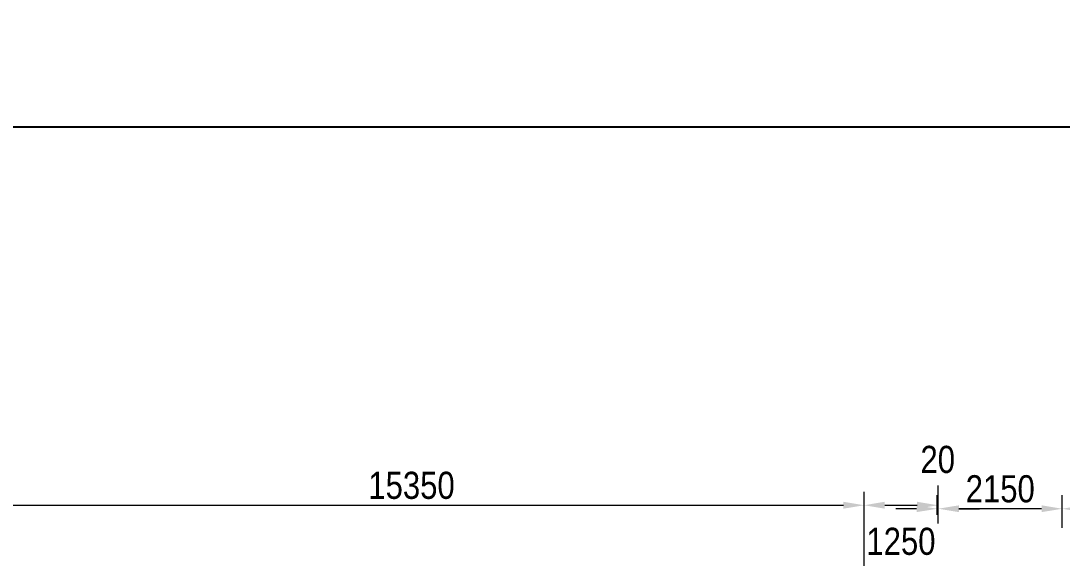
# Model space of a CAD drawing. Extents: x -119161 to 3778985, y -614964 to -30958.
# Drawn here: x 2724098 to 2741760, y -242940 to -233832 of the extents above; entities that cross this region are included whole.
import ezdxf

# ---------------------------------------------------------------- set-up
doc = ezdxf.new("R2010")
doc.units = 0
doc.header["$MEASUREMENT"] = 0
doc.layers.get('DEFPOINTS').update_dxf_attribs({"linetype": 'CONTINUOUS'})
doc.layers.add('Dim', color=7, linetype='CONTINUOUS', lineweight=9)
doc.layers.add('LINE', color=7, linetype='CONTINUOUS')
doc.styles.add('dimText', font='ARIALN.TTF')
doc.styles.get("Standard").update_dxf_attribs({"font": 'times.ttf', "height": 250})
doc.dimstyles.new('3', dxfattribs={"dimtxt": 225, "dimasz": 350, "dimexe": 100, "dimexo": 25, "dimgap": 9, "dimtad": 0, "dimdec": 0, "dimzin": 0, "dimdsep": 46, "dimtxsty": 'Standard', "dimcen": 0, "dimclrt": 256, "dimadec": 0, "dimazin": 0, "dimtfac": 1, "dimtdec": 0, "dimtofl": 0, "dimtmove": 2, "dimatfit": 3, "dimfxl": 1, "dimtolj": 1, "dimtzin": 0, "dimarcsym": 0})
doc.dimstyles.new('dim_230', dxfattribs={"dimtxt": 460, "dimasz": 460, "dimexe": 230, "dimexo": 100, "dimgap": 100, "dimtad": 1, "dimdec": 0, "dimzin": 0, "dimdsep": 46, "dimtxsty": 'dimText', "dimcen": 0.09, "dimclrd": 256, "dimclre": 256, "dimclrt": 7, "dimadec": 0, "dimazin": 0, "dimtfac": 1, "dimtdec": 0, "dimtofl": 0, "dimtmove": 0, "dimatfit": 3, "dimfxl": 1, "dimtolj": 1, "dimtzin": 0, "dimlwd": -1, "dimlwe": -1, "dimarcsym": 0})

# ---------------------------------------------------------------- blocks, each defined once
blk = doc.blocks.new('*D1469')
at = {"layer": 'DEFPOINTS', "color": 0, "lineweight": -2, "ltscale": 500}
for p in [(2739660, -242102), (2739660, -242453), (2741760, -242525)]:
    blk.add_point(p, dxfattribs=at)
at = {"layer": 'Dim', "ltscale": 500}
for p, q in [((2739660, -242353), (2739660, -241872)), ((2741760, -242425), (2741760, -241872)), ((2741410, -242102), (2740010, -242102))]:
    blk.add_line(p, q, dxfattribs=at)
at = {"layer": 'Dim', "lineweight": -2, "ltscale": 500}
for points in [[(2740010, -242044), (2740010, -242160), (2739660, -242102)], [(2741410, -242044), (2741410, -242160), (2741760, -242102)]]:
    blk.add_solid(points, dxfattribs=at)
at = {"layer": 'Dim', "color": 7, "ltscale": 500, "insert": (2740710, -241767), "char_height": 460, "attachment_point": 5, "style": 'dimText'}
blk.add_mtext('\\A1;2150', dxfattribs=at)
blk = doc.blocks.new('*D1470')
at = {"layer": 'DEFPOINTS', "color": 0, "lineweight": -2, "ltscale": 500}
for p in [(2741760, -242102), (2747760, -242375), (2741760, -242525)]:
    blk.add_point(p, dxfattribs=at)
at = {"layer": 'Dim', "ltscale": 500}
for p, q in [((2741760, -242425), (2741760, -241872)), ((2747760, -242275), (2747760, -241872)), ((2747410, -242102), (2742110, -242102))]:
    blk.add_line(p, q, dxfattribs=at)
at = {"layer": 'Dim', "lineweight": -2, "ltscale": 500}
for points in [[(2742110, -242044), (2742110, -242160), (2741760, -242102)], [(2747410, -242044), (2747410, -242160), (2747760, -242102)]]:
    blk.add_solid(points, dxfattribs=at)
at = {"layer": 'Dim', "color": 7, "ltscale": 500, "insert": (2744760, -241767), "char_height": 460, "attachment_point": 5, "style": 'dimText'}
blk.add_mtext('\\A1;6000', dxfattribs=at)
blk = doc.blocks.new('*D1490')
at = {"layer": 'DEFPOINTS', "color": 0, "lineweight": -2, "ltscale": 500}
for p in [(2739660, -242102), (2739640, -242307), (2739660, -242307)]:
    blk.add_point(p, dxfattribs=at)
at = {"layer": 'Dim', "ltscale": 500}
for p, q in [((2739640, -242207), (2739640, -241872)), ((2739660, -242207), (2739660, -241872)), ((2739290, -242102), (2738940, -242102)), ((2740010, -242102), (2740360, -242102))]:
    blk.add_line(p, q, dxfattribs=at)
at = {"layer": 'Dim', "lineweight": -2, "ltscale": 500}
for points in [[(2739290, -242044), (2739290, -242160), (2739640, -242102)], [(2740010, -242044), (2740010, -242160), (2739660, -242102)]]:
    blk.add_solid(points, dxfattribs=at)
at = {"layer": 'Dim', "color": 7, "ltscale": 500, "insert": (2739650, -241269), "char_height": 460, "attachment_point": 5, "style": 'dimText'}
blk.add_mtext('\\A1;20', dxfattribs=at)
blk = doc.blocks.new('*D1538')
at = {"layer": 'DEFPOINTS', "color": 0, "lineweight": -2, "ltscale": 500}
for p in [(2723050, -240823), (2738400, -242043), (2738400, -245124)]:
    blk.add_point(p, dxfattribs=at)
at = {"layer": 'Dim', "ltscale": 500}
for p, q in [((2723050, -240923), (2723050, -242273)), ((2738400, -245024), (2738400, -241813)), ((2723400, -242043), (2738050, -242043))]:
    blk.add_line(p, q, dxfattribs=at)
at = {"layer": 'Dim', "lineweight": -2, "ltscale": 500}
for points in [[(2723400, -241984), (2723400, -242101), (2723050, -242043)], [(2738050, -241984), (2738050, -242101), (2738400, -242043)]]:
    blk.add_solid(points, dxfattribs=at)
at = {"layer": 'Dim', "color": 7, "ltscale": 500, "insert": (2730725, -241708), "char_height": 460, "attachment_point": 5, "style": 'dimText'}
blk.add_mtext('\\A1;15350', dxfattribs=at)
blk = doc.blocks.new('*D1539')
at = {"layer": 'DEFPOINTS', "color": 0, "lineweight": -2, "ltscale": 500}
for p in [(2739651, -241610), (2739651, -242043), (2738400, -245124)]:
    blk.add_point(p, dxfattribs=at)
at = {"layer": 'Dim', "ltscale": 500}
for p, q in [((2739651, -241710), (2739651, -242273)), ((2738400, -245024), (2738400, -241813)), ((2738750, -242043), (2739301, -242043))]:
    blk.add_line(p, q, dxfattribs=at)
at = {"layer": 'Dim', "lineweight": -2, "ltscale": 500}
for points in [[(2738750, -241984), (2738750, -242101), (2738400, -242043)], [(2739301, -241984), (2739301, -242101), (2739651, -242043)]]:
    blk.add_solid(points, dxfattribs=at)
at = {"layer": 'Dim', "color": 7, "ltscale": 500, "insert": (2739026, -242657), "char_height": 460, "attachment_point": 5, "style": 'dimText'}
blk.add_mtext('\\A1;1250', dxfattribs=at)
blk = doc.blocks.new('*D2064')
at = {"layer": 'DEFPOINTS', "color": 0, "lineweight": -2}
for p in [(2462635, -31122), (2462635, -33338), (2521930, -33338)]:
    blk.add_point(p, dxfattribs=at)
at = {"layer": 'DEFPOINTS', "color": 0, "linetype": 'ByBlock', "lineweight": -2}
for p in [(3484626, -240111), (3485507, -240111), (3485507, -240315)]:
    blk.add_point(p, dxfattribs=at)
at = {"layer": 'LINE', "color": 0, "lineweight": -2}
for p, q in [((2462635, -33313), (2462635, -31022)), ((2521930, -33313), (2521930, -31022)), ((2463185, -31122), (2491842, -31122)), ((2521380, -31122), (2492723, -31122))]:
    blk.add_line(p, q, dxfattribs=at)
at = {"layer": 'LINE', "color": 0, "linetype": 'ByBlock', "lineweight": -2}
for p, q in [((3484626, -240136), (3484626, -240415)), ((3485507, -240136), (3485507, -240415)), ((3484976, -240315), (3485157, -240315))]:
    blk.add_line(p, q, dxfattribs=at)
at = {"layer": 'LINE', "color": 0, "lineweight": -2}
for points in [[(2463185, -31031), (2463185, -31214), (2462635, -31122)], [(2521380, -31031), (2521380, -31214), (2521930, -31122)]]:
    blk.add_solid(points, dxfattribs=at)
at = {"layer": 'LINE', "color": 0, "linetype": 'ByBlock', "lineweight": -2}
for points in [[(3484976, -240257), (3484976, -240373), (3484626, -240315)], [(3485157, -240257), (3485157, -240373), (3485507, -240315)]]:
    blk.add_solid(points, dxfattribs=at)
at = {"layer": 'LINE', "insert": (2492283, -31122), "char_height": 250, "attachment_point": 5}
blk.add_mtext('\\A1;59295', dxfattribs=at)
at = {"layer": 'LINE', "linetype": 'ByBlock', "lineweight": -2, "insert": (3485066, -240810), "char_height": 250, "attachment_point": 5}
blk.add_mtext('\\A1;1000', dxfattribs=at)

msp = doc.modelspace()

# ---------------------------------------------------------------- linework, layer by layer
at = {"layer": 'LINE'}
msp.add_lwpolyline([(2783182.7, -288746.2), (2708067.9, -288746.2), (2708067.9, -235629.3), (2783182.7, -235629.3)], close=True, dxfattribs=at)

# ---------------------------------------------------------------- dimensions: what is measured, and where the dimension line sits
at = {"layer": 'Dim', "ltscale": 500}
for base, p1, p2, picture, middle in [((2738400.5, -242042.5), (2723050.5, -240823.4), (2738400.5, -245124.1), '*D1538', (2730725.5, -241707.6)), ((2739650.8, -242042.5), (2738400.5, -245124.1), (2739650.8, -241609.9), '*D1539', (2739025.6, -242657.4))]:
    dim = msp.add_linear_dim(base=base, p1=p1, p2=p2, dimstyle='dim_230', override={"dimasz": 350, "dimsah": 1, "dimtmove": 2}, dxfattribs=at)
    dim.commit()
    dim.dimension.update_dxf_attribs({"geometry": picture, "text_midpoint": middle})
dim = msp.add_linear_dim(base=(2739660.5, -242101.9), p1=(2739640.5, -242307.2), p2=(2739660.5, -242307.2), dimstyle='dim_230', override={"dimasz": 350, "dimsah": 1, "dimtmove": 2}, dxfattribs=at)
dim.commit()
dim.dimension.update_dxf_attribs({"geometry": '*D1490', "text_midpoint": (2739650.5, -241269.3), "dimtype": 160})
for base, p1, p2, text, picture, middle in [((2739660.5, -242101.9), (2741760.5, -242525), (2739660.5, -242453.4), '2150', '*D1469', (2740710.5, -241767)), ((2741760.5, -242101.9), (2747760.5, -242375), (2741760.5, -242525), '6000', '*D1470', (2744760.5, -241767))]:
    dim = msp.add_linear_dim(base=base, p1=p1, p2=p2, angle=180, text=text, dimstyle='dim_230', override={"dimasz": 350, "dimsah": 1, "dimtmove": 2}, dxfattribs=at)
    dim.commit()
    dim.dimension.update_dxf_attribs({"geometry": picture, "text_midpoint": middle})
at = {"layer": 'LINE', "color": 0, "linetype": 'ByBlock', "lineweight": -2}
dim = msp.add_linear_dim(base=(3485507.4, -240315), p1=(3484625.5, -240110.7), p2=(3485507.4, -240110.6), text='1000', dimstyle='3', dxfattribs=at)
dim.commit()
dim.dimension.update_dxf_attribs({"geometry": '*D2064', "text_midpoint": (3485066.5, -240810)})
at = {"layer": 'LINE'}
dim = msp.add_linear_dim(base=(2462635.3, -31122.3), p1=(2521930.4, -33338), p2=(2462635.3, -33338), angle=180, dimstyle='3', override={"dimtxt": 450, "dimasz": 550, "dimgap": 0, "dimclrd": 0, "dimclre": 0}, dxfattribs=at)
dim.commit()
dim.dimension.update_dxf_attribs({"geometry": '*D2064', "text_midpoint": (2492282.9, -31122.3)})

doc.saveas('drawing.dxf')
